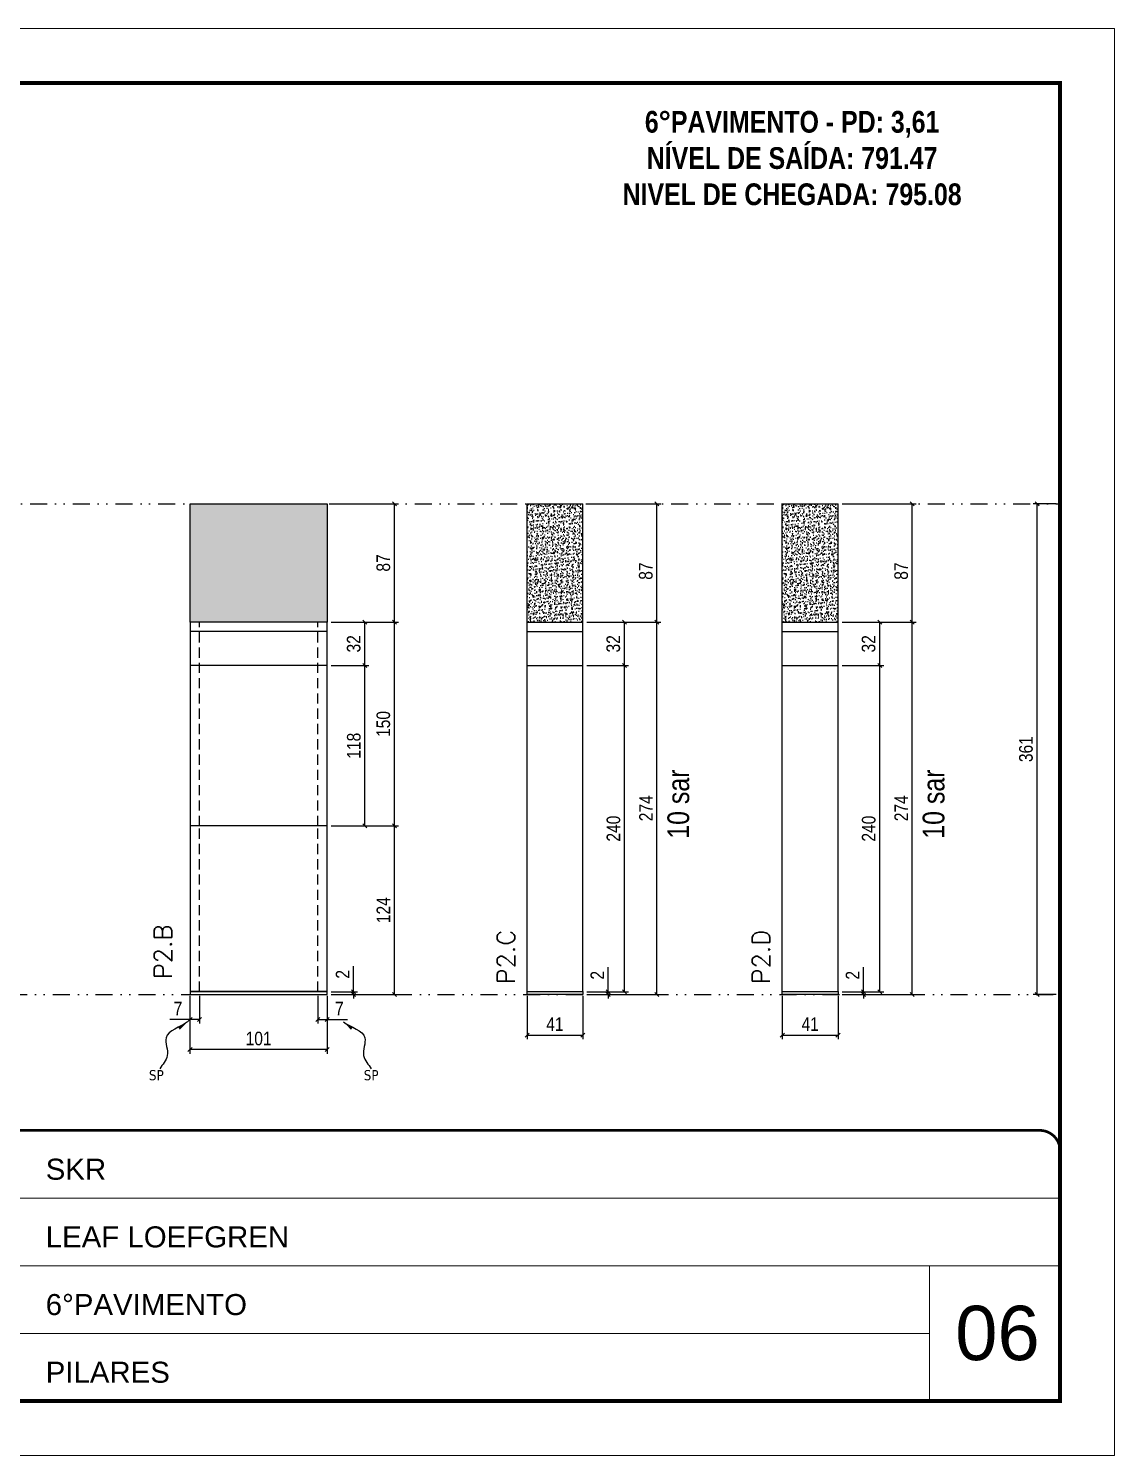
# Model space of a CAD drawing. Extents: x 14400 to 27878, y -21631 to 6985.
# Drawn here: x 16698 to 17497, y 4786 to 5836 of the extents above; entities that cross this region are included whole.
import ezdxf

# ---------------------------------------------------------------- set-up
doc = ezdxf.new("R2010")
doc.units = 0
for name, pattern in [('CONTINUO', [0]), ('DASHED', [0.75, 0.5, -0.25]), ('DIVIDE2', [0.625, 0.25, -0.125, 0, -0.125, 0, -0.125]), ('HIDDEN', [0.375, 0.25, -0.125])]:
    doc.linetypes.add(name, pattern=pattern)
for name, color, linetype, lineweight in [('CARIMBO', 255, 'Continuous', 9), ('Folhas', 255, 'Continuous', 9), ('SARRAFO DE PRESSAO', 251, 'DASHED', 9), ('Texto Seção', 7, 'Continuous', 15)]:
    doc.layers.add(name, color=color, linetype=linetype, lineweight=lineweight)
for name, color, linetype in [('COTA', 241, 'Continuous'), ('NOMENCLATURA', 7, 'Continuous'), ('Nível', 160, 'Continuous'), ('Painéis', 200, 'Continuous'), ('SARR_2.2x7', 40, 'Continuous'), ('Sarrafo de Pressão', 42, 'HIDDEN'), ('texto', 7, 'Continuous')]:
    doc.layers.add(name, color=color, linetype=linetype)
doc.styles.add('ARIAL', font='arial.ttf')
doc.styles.add('ARIAL_NARROW', font='ARIALN.TTF', dxfattribs={"height": 0.2})
doc.styles.add('COTA TECNICA', font='techl___.ttf', dxfattribs={"height": 10})
doc.styles.add('COTA TECNICA-50', font='techl___.ttf', dxfattribs={"height": 10})
doc.styles.add('REGUA-120', font='ROMANS.shx', dxfattribs={"height": 15})
doc.styles.add('ROMANC', font='techb___.ttf', dxfattribs={"height": 2.5})
doc.styles.get("Standard").update_dxf_attribs({"font": 'arial.ttf'})
doc.dimstyles.new('COTA PAINEL-50', dxfattribs={"dimtxt": 10, "dimasz": 3, "dimexe": 3, "dimexo": 3, "dimgap": 3, "dimtad": 1, "dimdec": 1, "dimzin": 12, "dimdsep": 46, "dimtxsty": 'COTA TECNICA-50', "dimblk1": 'OBLIQUE', "dimblk2": 'OBLIQUE', "dimsah": 1, "dimcen": 0.9, "dimclrd": 4, "dimclre": 4, "dimclrt": 240, "dimadec": 1, "dimazin": 3, "dimtfac": 1, "dimtdec": 1, "dimtmove": 0, "dimatfit": 3, "dimfxl": 1, "dimtolj": 1, "dimtzin": 12, "dimarcsym": 0})
doc.dimstyles.new('PAINEL', dxfattribs={"dimtxt": 10, "dimasz": 3, "dimexe": 3, "dimexo": 3, "dimgap": 3, "dimtad": 1, "dimdec": 1, "dimzin": 12, "dimdsep": 46, "dimtxsty": 'COTA TECNICA', "dimblk1": 'OBLIQUE', "dimblk2": 'OBLIQUE', "dimsah": 1, "dimcen": 0.9, "dimclrd": 4, "dimclre": 4, "dimclrt": 240, "dimadec": 1, "dimazin": 3, "dimtfac": 1, "dimtdec": 1, "dimtmove": 0, "dimatfit": 3, "dimfxl": 1, "dimtolj": 1, "dimtzin": 12, "dimarcsym": 0})
doc.dimstyles.get("Standard").update_dxf_attribs({"dimtxt": 0.18, "dimasz": 0.18, "dimexe": 0.18, "dimexo": 0.0625, "dimgap": 0.09, "dimtad": 0, "dimtih": 1, "dimtoh": 1, "dimdec": 4, "dimzin": 0, "dimdsep": 46, "dimtxsty": 'Standard', "dimcen": 0.09, "dimadec": 0, "dimazin": 0, "dimtfac": 1, "dimtdec": 4, "dimtofl": 0, "dimtmove": 0, "dimatfit": 3, "dimfxl": 1, "dimtolj": 1, "dimtzin": 0, "dimarcsym": 0})

# ---------------------------------------------------------------- blocks, each defined once
blk = doc.blocks.new('9999999999')
at = {"color": 30, "linetype": 'CONTINUO'}
for p, q in [((98564.6, 34379.6), (99584, 34379.6)), ((98564.6, 34329.8), (99488, 34329.8)), ((99584, 34329.8), (99488, 34329.8)), ((99488, 34329.8), (99488, 34230.2)), ((98564.6, 34280), (99488, 34280))]:
    blk.add_line(p, q, dxfattribs=at)
at = {"color": 30, "linetype": 'CONTINUO', "const_width": 2}
blk.add_lwpolyline([(99584, 34230.2), (99584, 34414.4, 0.414214), (99569, 34429.4), (98229, 34429.4, 0.414214), (98214, 34414.4), (98214, 34245.2, 0.414214), (98229, 34230.2), (99584, 34230.2)], format="xyb", dxfattribs=at)
at = {"layer": 'Folhas'}
blk.add_lwpolyline([(98139, 34190.2), (99624, 34190.2), (99624, 35240.2), (98139, 35240.2)], close=True, dxfattribs=at)
at = {"layer": 'Folhas', "color": 30, "const_width": 3}
blk.add_lwpolyline([(98214, 34230.2), (99584, 34230.2), (99584, 35200.2), (98214, 35200.2)], close=True, dxfattribs=at)
at = {"color": 7, "linetype": 'Continuous', "ltscale": 5, "style": 'ARIAL'}
for s, height, p in [('SKR', 15.48, (98837.7, 34393.1)), ('LEAF LOEFGREN', 15.483, (98837.7, 34343.3)), ('6°PAVIMENTO', 15.483, (98837.7, 34293.5)), ('PILARES', 15.48, (98837.7, 34243.7))]:
    blk.add_text(s, height=height, dxfattribs=at).set_placement(p)
blk = doc.blocks.new('_Oblique')
at = {"color": 0, "linetype": 'ByBlock', "lineweight": -2}
blk.add_line((-0.5, -0.5), (0.5, 0.5), dxfattribs=at)
blk = doc.blocks.new('*D2446')
at = {"layer": 'COTA', "color": 4, "lineweight": -2, "transparency": 16777216}
for p, q in [((17454, 5486.4), (17437.1, 5486.4)), ((17440.1, 5125.4), (17440.1, 5486.4)), ((17454, 5125.4), (17437.1, 5125.4))]:
    blk.add_line(p, q, dxfattribs=at)
at = {"layer": 'Defpoints', "color": 0, "transparency": 16777216}
for p in [(17440.1, 5486.4), (17457, 5486.4), (17457, 5125.4)]:
    blk.add_point(p, dxfattribs=at)
at = {"layer": 'COTA', "color": 4, "lineweight": -2, "transparency": 16777216, "xscale": 3, "yscale": 3, "zscale": 3}
for p, rotation in [((17440.1, 5486.4), 90), ((17440.1, 5125.4), 270)]:
    blk.add_blockref('_Oblique', p, dxfattribs=dict(at, rotation=rotation))
at = {"layer": 'COTA', "color": 240, "transparency": 16777216, "insert": (17431.9, 5305.9), "char_height": 10, "attachment_point": 5, "rotation": 90, "style": 'COTA TECNICA'}
blk.add_mtext('\\A1;361', dxfattribs=at)
blk = doc.blocks.new('*D2460')
at = {"layer": 'COTA', "color": 4, "lineweight": -2, "transparency": 16777216}
for p, q in [((16816.8, 5124.4), (16816.8, 5081.8)), ((16917.8, 5124.4), (16917.8, 5081.8)), ((16917.8, 5084.8), (16816.8, 5084.8))]:
    blk.add_line(p, q, dxfattribs=at)
at = {"layer": 'Defpoints', "color": 0, "transparency": 16777216}
for p in [(16816.8, 5127.4), (16917.8, 5127.4), (16816.8, 5084.8)]:
    blk.add_point(p, dxfattribs=at)
at = {"layer": 'COTA', "color": 4, "lineweight": -2, "transparency": 16777216, "xscale": 3, "yscale": 3, "zscale": 3, "rotation": 180}
blk.add_blockref('_Oblique', (16816.8, 5084.8), dxfattribs=at)
at = {"layer": 'COTA', "color": 4, "lineweight": -2, "transparency": 16777216, "xscale": 3, "yscale": 3, "zscale": 3}
blk.add_blockref('_Oblique', (16917.8, 5084.8), dxfattribs=at)
at = {"layer": 'COTA', "color": 240, "transparency": 16777216, "insert": (16867.3, 5092.9), "char_height": 10, "attachment_point": 5, "style": 'COTA TECNICA'}
blk.add_mtext('\\A1;101', dxfattribs=at)
blk = doc.blocks.new('*D2457')
at = {"layer": 'COTA', "color": 4, "lineweight": -2, "transparency": 16777216}
for p, q in [((16910.8, 5124.4), (16910.8, 5103.9)), ((16917.8, 5122.4), (16917.8, 5103.9)), ((16910.8, 5106.9), (16917.8, 5106.9)), ((16917.8, 5106.9), (16932.6, 5106.9))]:
    blk.add_line(p, q, dxfattribs=at)
at = {"layer": 'Defpoints', "color": 0, "transparency": 16777216}
for p in [(16910.8, 5127.4), (16917.8, 5125.4), (16917.8, 5106.9)]:
    blk.add_point(p, dxfattribs=at)
at = {"layer": 'COTA', "color": 4, "lineweight": -2, "transparency": 16777216, "xscale": 3, "yscale": 3, "zscale": 3, "rotation": 180}
blk.add_blockref('_Oblique', (16910.8, 5106.9), dxfattribs=at)
at = {"layer": 'COTA', "color": 4, "lineweight": -2, "transparency": 16777216, "xscale": 3, "yscale": 3, "zscale": 3}
blk.add_blockref('_Oblique', (16917.8, 5106.9), dxfattribs=at)
at = {"layer": 'COTA', "color": 240, "transparency": 16777216, "insert": (16926.7, 5115), "char_height": 10, "attachment_point": 5, "style": 'COTA TECNICA-50'}
blk.add_mtext('\\A1;7', dxfattribs=at)
blk = doc.blocks.new('*D2458')
at = {"layer": 'COTA', "color": 4, "lineweight": -2, "transparency": 16777216}
for p, q in [((16823.8, 5124.4), (16823.8, 5103.9)), ((16816.8, 5122.4), (16816.8, 5103.9)), ((16816.8, 5106.9), (16802.1, 5106.9)), ((16823.8, 5106.9), (16816.8, 5106.9))]:
    blk.add_line(p, q, dxfattribs=at)
at = {"layer": 'Defpoints', "color": 0, "transparency": 16777216}
for p in [(16816.8, 5125.4), (16823.8, 5127.4), (16816.8, 5106.9)]:
    blk.add_point(p, dxfattribs=at)
at = {"layer": 'COTA', "color": 4, "lineweight": -2, "transparency": 16777216, "xscale": 3, "yscale": 3, "zscale": 3, "rotation": 180}
blk.add_blockref('_Oblique', (16816.8, 5106.9), dxfattribs=at)
at = {"layer": 'COTA', "color": 4, "lineweight": -2, "transparency": 16777216, "xscale": 3, "yscale": 3, "zscale": 3}
blk.add_blockref('_Oblique', (16823.8, 5106.9), dxfattribs=at)
at = {"layer": 'COTA', "color": 240, "transparency": 16777216, "insert": (16808, 5115), "char_height": 10, "attachment_point": 5, "style": 'COTA TECNICA-50'}
blk.add_mtext('\\A1;7', dxfattribs=at)
blk = doc.blocks.new('*D2461')
at = {"layer": 'COTA', "color": 4, "linetype": 'ByBlock', "lineweight": -2, "transparency": 16777216}
for p, q in [((16920.8, 5249.4), (16970.2, 5249.4)), ((16967.2, 5125.4), (16967.2, 5249.4)), ((16920.8, 5125.4), (16970.2, 5125.4))]:
    blk.add_line(p, q, dxfattribs=at)
at = {"layer": 'Defpoints', "color": 0, "linetype": 'ByBlock', "transparency": 16777216}
for p in [(16917.8, 5249.4), (16967.2, 5249.4), (16917.8, 5125.4)]:
    blk.add_point(p, dxfattribs=at)
at = {"layer": 'COTA', "color": 4, "linetype": 'ByBlock', "lineweight": -2, "transparency": 16777216, "xscale": 3, "yscale": 3, "zscale": 3}
for p, rotation in [((16967.2, 5249.4), 90), ((16967.2, 5125.4), 270)]:
    blk.add_blockref('_Oblique', p, dxfattribs=dict(at, rotation=rotation))
at = {"layer": 'COTA', "color": 240, "linetype": 'ByBlock', "transparency": 16777216, "insert": (16959.1, 5187.4), "char_height": 10, "attachment_point": 5, "rotation": 90, "style": 'COTA TECNICA'}
blk.add_mtext('\\A1;124', dxfattribs=at)
blk = doc.blocks.new('*D2459')
at = {"layer": 'COTA', "color": 4, "lineweight": -2, "transparency": 16777216}
for p, q in [((16937.1, 5127.4), (16937.1, 5146.2)), ((16920.8, 5127.4), (16940.1, 5127.4)), ((16920.8, 5125.4), (16940.1, 5125.4)), ((16937.1, 5125.4), (16937.1, 5127.4)), ((16937.1, 5125.4), (16937.1, 5122.4))]:
    blk.add_line(p, q, dxfattribs=at)
at = {"layer": 'Defpoints', "color": 0, "transparency": 16777216}
for p in [(16917.8, 5127.4), (16917.8, 5125.4), (16937.1, 5125.4)]:
    blk.add_point(p, dxfattribs=at)
at = {"layer": 'COTA', "color": 4, "lineweight": -2, "transparency": 16777216, "xscale": 3, "yscale": 3, "zscale": 3}
for p, rotation in [((16937.1, 5127.4), 270), ((16937.1, 5125.4), 90)]:
    blk.add_blockref('_Oblique', p, dxfattribs=dict(at, rotation=rotation))
at = {"layer": 'COTA', "color": 240, "transparency": 16777216, "insert": (16929.1, 5140.2), "char_height": 10, "attachment_point": 5, "rotation": 90, "style": 'COTA TECNICA-50'}
blk.add_mtext('\\A1;2', dxfattribs=at)
blk = doc.blocks.new('*D2462')
at = {"layer": 'COTA', "color": 4, "linetype": 'ByBlock', "lineweight": -2, "transparency": 16777216}
for p, q in [((16920.8, 5249.4), (16970.2, 5249.4)), ((16967.2, 5125.4), (16967.2, 5249.4)), ((16920.8, 5125.4), (16970.2, 5125.4))]:
    blk.add_line(p, q, dxfattribs=at)
at = {"layer": 'Defpoints', "color": 0, "linetype": 'ByBlock', "transparency": 16777216}
for p in [(16917.8, 5249.4), (16967.2, 5249.4), (16917.8, 5125.4)]:
    blk.add_point(p, dxfattribs=at)
at = {"layer": 'COTA', "color": 4, "linetype": 'ByBlock', "lineweight": -2, "transparency": 16777216, "xscale": 3, "yscale": 3, "zscale": 3}
for p, rotation in [((16967.2, 5249.4), 90), ((16967.2, 5125.4), 270)]:
    blk.add_blockref('_Oblique', p, dxfattribs=dict(at, rotation=rotation))
at = {"layer": 'COTA', "color": 240, "linetype": 'ByBlock', "transparency": 16777216, "insert": (16959.1, 5187.4), "char_height": 10, "attachment_point": 5, "rotation": 90, "style": 'COTA TECNICA'}
blk.add_mtext('\\A1;124', dxfattribs=at)
blk = doc.blocks.new('*D2463')
at = {"layer": 'COTA', "color": 4, "lineweight": -2, "transparency": 16777216}
for p, q in [((16920.8, 5367.4), (16948.5, 5367.4)), ((16945.5, 5249.4), (16945.5, 5367.4)), ((16920.8, 5249.4), (16948.5, 5249.4))]:
    blk.add_line(p, q, dxfattribs=at)
at = {"layer": 'Defpoints', "color": 0, "transparency": 16777216}
for p in [(16917.8, 5367.4), (16945.5, 5367.4), (16917.8, 5249.4)]:
    blk.add_point(p, dxfattribs=at)
at = {"layer": 'COTA', "color": 4, "lineweight": -2, "transparency": 16777216, "xscale": 3, "yscale": 3, "zscale": 3}
for p, rotation in [((16945.5, 5367.4), 90), ((16945.5, 5249.4), 270)]:
    blk.add_blockref('_Oblique', p, dxfattribs=dict(at, rotation=rotation))
at = {"layer": 'COTA', "color": 240, "transparency": 16777216, "insert": (16937.4, 5308.4), "char_height": 10, "attachment_point": 5, "rotation": 90, "style": 'COTA TECNICA-50'}
blk.add_mtext('\\A1;118', dxfattribs=at)
blk = doc.blocks.new('*D2465')
at = {"layer": 'COTA', "color": 4, "lineweight": -2, "transparency": 16777216}
for p, q in [((16920.8, 5399.4), (16948.5, 5399.4)), ((16945.5, 5367.4), (16945.5, 5399.4)), ((16920.8, 5367.4), (16948.5, 5367.4))]:
    blk.add_line(p, q, dxfattribs=at)
at = {"layer": 'Defpoints', "color": 0, "transparency": 16777216}
for p in [(16917.8, 5399.4), (16945.5, 5399.4), (16917.8, 5367.4)]:
    blk.add_point(p, dxfattribs=at)
at = {"layer": 'COTA', "color": 4, "lineweight": -2, "transparency": 16777216, "xscale": 3, "yscale": 3, "zscale": 3}
for p, rotation in [((16945.5, 5399.4), 90), ((16945.5, 5367.4), 270)]:
    blk.add_blockref('_Oblique', p, dxfattribs=dict(at, rotation=rotation))
at = {"layer": 'COTA', "color": 240, "transparency": 16777216, "insert": (16937.3, 5383.4), "char_height": 10, "attachment_point": 5, "rotation": 90, "style": 'COTA TECNICA'}
blk.add_mtext('\\A1;32', dxfattribs=at)
blk = doc.blocks.new('*D2466')
at = {"layer": 'COTA', "color": 4, "lineweight": -2, "transparency": 16777216}
for p, q in [((16920.8, 5486.4), (16970.2, 5486.4)), ((16967.2, 5399.4), (16967.2, 5486.4)), ((16920.8, 5399.4), (16970.2, 5399.4))]:
    blk.add_line(p, q, dxfattribs=at)
at = {"layer": 'Defpoints', "color": 0, "transparency": 16777216}
for p in [(16917.8, 5486.4), (16967.2, 5486.4), (16917.8, 5399.4)]:
    blk.add_point(p, dxfattribs=at)
at = {"layer": 'COTA', "color": 4, "lineweight": -2, "transparency": 16777216, "xscale": 3, "yscale": 3, "zscale": 3}
for p, rotation in [((16967.2, 5486.4), 90), ((16967.2, 5399.4), 270)]:
    blk.add_blockref('_Oblique', p, dxfattribs=dict(at, rotation=rotation))
at = {"layer": 'COTA', "color": 240, "transparency": 16777216, "insert": (16959.1, 5442.9), "char_height": 10, "attachment_point": 5, "rotation": 90, "style": 'COTA TECNICA'}
blk.add_mtext('\\A1;87', dxfattribs=at)
blk = doc.blocks.new('*D2464')
at = {"layer": 'COTA', "color": 4, "lineweight": -2, "transparency": 16777216}
for p, q in [((16920.8, 5399.4), (16970.2, 5399.4)), ((16967.2, 5249.4), (16967.2, 5399.4)), ((16920.8, 5249.4), (16970.2, 5249.4))]:
    blk.add_line(p, q, dxfattribs=at)
at = {"layer": 'Defpoints', "color": 0, "transparency": 16777216}
for p in [(16917.8, 5399.4), (16967.2, 5399.4), (16917.8, 5249.4)]:
    blk.add_point(p, dxfattribs=at)
at = {"layer": 'COTA', "color": 4, "lineweight": -2, "transparency": 16777216, "xscale": 3, "yscale": 3, "zscale": 3}
for p, rotation in [((16967.2, 5399.4), 90), ((16967.2, 5249.4), 270)]:
    blk.add_blockref('_Oblique', p, dxfattribs=dict(at, rotation=rotation))
at = {"layer": 'COTA', "color": 240, "transparency": 16777216, "insert": (16959.1, 5324.4), "char_height": 10, "attachment_point": 5, "rotation": 90, "style": 'COTA TECNICA'}
blk.add_mtext('\\A1;150', dxfattribs=at)
blk = doc.blocks.new('*D2467')
at = {"layer": 'COTA', "color": 4, "lineweight": -2, "transparency": 16777216}
for p, q in [((17064.8, 5124.4), (17064.8, 5092.5)), ((17105.8, 5124.4), (17105.8, 5092.5)), ((17064.8, 5095.5), (17105.8, 5095.5))]:
    blk.add_line(p, q, dxfattribs=at)
at = {"layer": 'Defpoints', "color": 0, "transparency": 16777216}
for p in [(17064.8, 5127.4), (17105.8, 5127.4), (17105.8, 5095.5)]:
    blk.add_point(p, dxfattribs=at)
at = {"layer": 'COTA', "color": 4, "lineweight": -2, "transparency": 16777216, "xscale": 3, "yscale": 3, "zscale": 3, "rotation": 180}
blk.add_blockref('_Oblique', (17064.8, 5095.5), dxfattribs=at)
at = {"layer": 'COTA', "color": 4, "lineweight": -2, "transparency": 16777216, "xscale": 3, "yscale": 3, "zscale": 3}
blk.add_blockref('_Oblique', (17105.8, 5095.5), dxfattribs=at)
at = {"layer": 'COTA', "color": 240, "transparency": 16777216, "insert": (17085.3, 5103.6), "char_height": 10, "attachment_point": 5, "style": 'COTA TECNICA'}
blk.add_mtext('\\A1;41', dxfattribs=at)
blk = doc.blocks.new('*D2468')
at = {"layer": 'COTA', "color": 4, "lineweight": -2, "transparency": 16777216}
for p, q in [((17124.5, 5127.4), (17124.5, 5145.5)), ((17108.8, 5127.4), (17127.5, 5127.4)), ((17108.8, 5125.4), (17127.5, 5125.4)), ((17124.5, 5125.4), (17124.5, 5127.4)), ((17124.5, 5125.4), (17124.5, 5122.4))]:
    blk.add_line(p, q, dxfattribs=at)
at = {"layer": 'Defpoints', "color": 0, "transparency": 16777216}
for p in [(17105.8, 5127.4), (17105.8, 5125.4), (17124.5, 5127.4)]:
    blk.add_point(p, dxfattribs=at)
at = {"layer": 'COTA', "color": 4, "lineweight": -2, "transparency": 16777216, "xscale": 3, "yscale": 3, "zscale": 3}
for p, rotation in [((17124.5, 5127.4), 270), ((17124.5, 5125.4), 90)]:
    blk.add_blockref('_Oblique', p, dxfattribs=dict(at, rotation=rotation))
at = {"layer": 'COTA', "color": 240, "transparency": 16777216, "insert": (17116.5, 5139.5), "char_height": 10, "attachment_point": 5, "rotation": 90, "style": 'COTA TECNICA-50'}
blk.add_mtext('\\A1;2', dxfattribs=at)
blk = doc.blocks.new('*D2469')
at = {"layer": 'COTA', "color": 4, "lineweight": -2, "transparency": 16777216}
for p, q in [((17108.8, 5399.4), (17163.3, 5399.4)), ((17160.3, 5125.4), (17160.3, 5399.4)), ((17108.8, 5125.4), (17163.3, 5125.4))]:
    blk.add_line(p, q, dxfattribs=at)
at = {"layer": 'Defpoints', "color": 0, "transparency": 16777216}
for p in [(17105.8, 5399.4), (17160.3, 5399.4), (17105.8, 5125.4)]:
    blk.add_point(p, dxfattribs=at)
at = {"layer": 'COTA', "color": 4, "lineweight": -2, "transparency": 16777216, "xscale": 3, "yscale": 3, "zscale": 3}
for p, rotation in [((17160.3, 5399.4), 90), ((17160.3, 5125.4), 270)]:
    blk.add_blockref('_Oblique', p, dxfattribs=dict(at, rotation=rotation))
at = {"layer": 'COTA', "color": 240, "transparency": 16777216, "insert": (17152.3, 5262.4), "char_height": 10, "attachment_point": 5, "rotation": 90, "style": 'COTA TECNICA'}
blk.add_mtext('\\A1;274', dxfattribs=at)
blk = doc.blocks.new('*D2470')
at = {"layer": 'COTA', "color": 4, "lineweight": -2, "transparency": 16777216}
for p, q in [((17108.8, 5486.4), (17163.3, 5486.4)), ((17160.3, 5399.4), (17160.3, 5486.4)), ((17108.8, 5399.4), (17163.3, 5399.4))]:
    blk.add_line(p, q, dxfattribs=at)
at = {"layer": 'Defpoints', "color": 0, "transparency": 16777216}
for p in [(17105.8, 5486.4), (17160.3, 5486.4), (17105.8, 5399.4)]:
    blk.add_point(p, dxfattribs=at)
at = {"layer": 'COTA', "color": 4, "lineweight": -2, "transparency": 16777216, "xscale": 3, "yscale": 3, "zscale": 3}
for p, rotation in [((17160.3, 5486.4), 90), ((17160.3, 5399.4), 270)]:
    blk.add_blockref('_Oblique', p, dxfattribs=dict(at, rotation=rotation))
at = {"layer": 'COTA', "color": 240, "transparency": 16777216, "insert": (17152.2, 5436.9), "char_height": 10, "attachment_point": 5, "rotation": 90, "style": 'COTA TECNICA-50'}
blk.add_mtext('\\A1;87', dxfattribs=at)
blk = doc.blocks.new('*D2471')
at = {"layer": 'COTA', "color": 4, "lineweight": -2, "transparency": 16777216}
for p, q in [((17108.8, 5367.4), (17139.5, 5367.4)), ((17136.5, 5127.4), (17136.5, 5367.4)), ((17108.8, 5127.4), (17139.5, 5127.4))]:
    blk.add_line(p, q, dxfattribs=at)
at = {"layer": 'Defpoints', "color": 0, "transparency": 16777216}
for p in [(17105.8, 5367.4), (17136.5, 5367.4), (17105.8, 5127.4)]:
    blk.add_point(p, dxfattribs=at)
at = {"layer": 'COTA', "color": 4, "lineweight": -2, "transparency": 16777216, "xscale": 3, "yscale": 3, "zscale": 3}
for p, rotation in [((17136.5, 5367.4), 90), ((17136.5, 5127.4), 270)]:
    blk.add_blockref('_Oblique', p, dxfattribs=dict(at, rotation=rotation))
at = {"layer": 'COTA', "color": 240, "transparency": 16777216, "insert": (17128.4, 5247.4), "char_height": 10, "attachment_point": 5, "rotation": 90, "style": 'COTA TECNICA'}
blk.add_mtext('\\A1;240', dxfattribs=at)
blk = doc.blocks.new('*D2472')
at = {"layer": 'COTA', "color": 4, "lineweight": -2, "transparency": 16777216}
for p, q in [((17108.8, 5399.4), (17139.5, 5399.4)), ((17136.5, 5367.4), (17136.5, 5399.4)), ((17108.8, 5367.4), (17139.5, 5367.4))]:
    blk.add_line(p, q, dxfattribs=at)
at = {"layer": 'Defpoints', "color": 0, "transparency": 16777216}
for p in [(17105.8, 5399.4), (17136.5, 5399.4), (17105.8, 5367.4)]:
    blk.add_point(p, dxfattribs=at)
at = {"layer": 'COTA', "color": 4, "lineweight": -2, "transparency": 16777216, "xscale": 3, "yscale": 3, "zscale": 3}
for p, rotation in [((17136.5, 5399.4), 90), ((17136.5, 5367.4), 270)]:
    blk.add_blockref('_Oblique', p, dxfattribs=dict(at, rotation=rotation))
at = {"layer": 'COTA', "color": 240, "transparency": 16777216, "insert": (17128.3, 5383.4), "char_height": 10, "attachment_point": 5, "rotation": 90, "style": 'COTA TECNICA'}
blk.add_mtext('\\A1;32', dxfattribs=at)
blk = doc.blocks.new('*D2473')
at = {"layer": 'COTA', "color": 4, "lineweight": -2, "transparency": 16777216}
for p, q in [((17252.6, 5124.4), (17252.6, 5092.5)), ((17293.6, 5124.4), (17293.6, 5092.5)), ((17252.6, 5095.5), (17293.6, 5095.5))]:
    blk.add_line(p, q, dxfattribs=at)
at = {"layer": 'Defpoints', "color": 0, "transparency": 16777216}
for p in [(17252.6, 5127.4), (17293.6, 5127.4), (17293.6, 5095.5)]:
    blk.add_point(p, dxfattribs=at)
at = {"layer": 'COTA', "color": 4, "lineweight": -2, "transparency": 16777216, "xscale": 3, "yscale": 3, "zscale": 3, "rotation": 180}
blk.add_blockref('_Oblique', (17252.6, 5095.5), dxfattribs=at)
at = {"layer": 'COTA', "color": 4, "lineweight": -2, "transparency": 16777216, "xscale": 3, "yscale": 3, "zscale": 3}
blk.add_blockref('_Oblique', (17293.6, 5095.5), dxfattribs=at)
at = {"layer": 'COTA', "color": 240, "transparency": 16777216, "insert": (17273.1, 5103.6), "char_height": 10, "attachment_point": 5, "style": 'COTA TECNICA'}
blk.add_mtext('\\A1;41', dxfattribs=at)
blk = doc.blocks.new('*D2474')
at = {"layer": 'COTA', "color": 4, "lineweight": -2, "transparency": 16777216}
for p, q in [((17312.3, 5127.4), (17312.3, 5145.5)), ((17296.6, 5127.4), (17315.3, 5127.4)), ((17296.6, 5125.4), (17315.3, 5125.4)), ((17312.3, 5125.4), (17312.3, 5127.4)), ((17312.3, 5125.4), (17312.3, 5122.4))]:
    blk.add_line(p, q, dxfattribs=at)
at = {"layer": 'Defpoints', "color": 0, "transparency": 16777216}
for p in [(17293.6, 5127.4), (17293.6, 5125.4), (17312.3, 5127.4)]:
    blk.add_point(p, dxfattribs=at)
at = {"layer": 'COTA', "color": 4, "lineweight": -2, "transparency": 16777216, "xscale": 3, "yscale": 3, "zscale": 3}
for p, rotation in [((17312.3, 5127.4), 270), ((17312.3, 5125.4), 90)]:
    blk.add_blockref('_Oblique', p, dxfattribs=dict(at, rotation=rotation))
at = {"layer": 'COTA', "color": 240, "transparency": 16777216, "insert": (17304.3, 5139.5), "char_height": 10, "attachment_point": 5, "rotation": 90, "style": 'COTA TECNICA-50'}
blk.add_mtext('\\A1;2', dxfattribs=at)
blk = doc.blocks.new('*D2475')
at = {"layer": 'COTA', "color": 4, "lineweight": -2, "transparency": 16777216}
for p, q in [((17296.6, 5399.4), (17351.2, 5399.4)), ((17348.2, 5125.4), (17348.2, 5399.4)), ((17296.6, 5125.4), (17351.2, 5125.4))]:
    blk.add_line(p, q, dxfattribs=at)
at = {"layer": 'Defpoints', "color": 0, "transparency": 16777216}
for p in [(17293.6, 5399.4), (17348.2, 5399.4), (17293.6, 5125.4)]:
    blk.add_point(p, dxfattribs=at)
at = {"layer": 'COTA', "color": 4, "lineweight": -2, "transparency": 16777216, "xscale": 3, "yscale": 3, "zscale": 3}
for p, rotation in [((17348.2, 5399.4), 90), ((17348.2, 5125.4), 270)]:
    blk.add_blockref('_Oblique', p, dxfattribs=dict(at, rotation=rotation))
at = {"layer": 'COTA', "color": 240, "transparency": 16777216, "insert": (17340.1, 5262.4), "char_height": 10, "attachment_point": 5, "rotation": 90, "style": 'COTA TECNICA'}
blk.add_mtext('\\A1;274', dxfattribs=at)
blk = doc.blocks.new('*D2476')
at = {"layer": 'COTA', "color": 4, "lineweight": -2, "transparency": 16777216}
for p, q in [((17296.6, 5486.4), (17351.2, 5486.4)), ((17348.2, 5399.4), (17348.2, 5486.4)), ((17296.6, 5399.4), (17351.2, 5399.4))]:
    blk.add_line(p, q, dxfattribs=at)
at = {"layer": 'Defpoints', "color": 0, "transparency": 16777216}
for p in [(17293.6, 5486.4), (17348.2, 5486.4), (17293.6, 5399.4)]:
    blk.add_point(p, dxfattribs=at)
at = {"layer": 'COTA', "color": 4, "lineweight": -2, "transparency": 16777216, "xscale": 3, "yscale": 3, "zscale": 3}
for p, rotation in [((17348.2, 5486.4), 90), ((17348.2, 5399.4), 270)]:
    blk.add_blockref('_Oblique', p, dxfattribs=dict(at, rotation=rotation))
at = {"layer": 'COTA', "color": 240, "transparency": 16777216, "insert": (17340.1, 5436.9), "char_height": 10, "attachment_point": 5, "rotation": 90, "style": 'COTA TECNICA-50'}
blk.add_mtext('\\A1;87', dxfattribs=at)
blk = doc.blocks.new('*D2477')
at = {"layer": 'COTA', "color": 4, "lineweight": -2, "transparency": 16777216}
for p, q in [((17296.6, 5367.4), (17327.3, 5367.4)), ((17324.3, 5127.4), (17324.3, 5367.4)), ((17296.6, 5127.4), (17327.3, 5127.4))]:
    blk.add_line(p, q, dxfattribs=at)
at = {"layer": 'Defpoints', "color": 0, "transparency": 16777216}
for p in [(17293.6, 5367.4), (17324.3, 5367.4), (17293.6, 5127.4)]:
    blk.add_point(p, dxfattribs=at)
at = {"layer": 'COTA', "color": 4, "lineweight": -2, "transparency": 16777216, "xscale": 3, "yscale": 3, "zscale": 3}
for p, rotation in [((17324.3, 5367.4), 90), ((17324.3, 5127.4), 270)]:
    blk.add_blockref('_Oblique', p, dxfattribs=dict(at, rotation=rotation))
at = {"layer": 'COTA', "color": 240, "transparency": 16777216, "insert": (17316.2, 5247.4), "char_height": 10, "attachment_point": 5, "rotation": 90, "style": 'COTA TECNICA'}
blk.add_mtext('\\A1;240', dxfattribs=at)
blk = doc.blocks.new('*D2478')
at = {"layer": 'COTA', "color": 4, "lineweight": -2, "transparency": 16777216}
for p, q in [((17296.6, 5399.4), (17327.3, 5399.4)), ((17324.3, 5367.4), (17324.3, 5399.4)), ((17296.6, 5367.4), (17327.3, 5367.4))]:
    blk.add_line(p, q, dxfattribs=at)
at = {"layer": 'Defpoints', "color": 0, "transparency": 16777216}
for p in [(17293.6, 5399.4), (17324.3, 5399.4), (17293.6, 5367.4)]:
    blk.add_point(p, dxfattribs=at)
at = {"layer": 'COTA', "color": 4, "lineweight": -2, "transparency": 16777216, "xscale": 3, "yscale": 3, "zscale": 3}
for p, rotation in [((17324.3, 5399.4), 90), ((17324.3, 5367.4), 270)]:
    blk.add_blockref('_Oblique', p, dxfattribs=dict(at, rotation=rotation))
at = {"layer": 'COTA', "color": 240, "transparency": 16777216, "insert": (17316.1, 5383.4), "char_height": 10, "attachment_point": 5, "rotation": 90, "style": 'COTA TECNICA'}
blk.add_mtext('\\A1;32', dxfattribs=at)

msp = doc.modelspace()

# ---------------------------------------------------------------- hatches: boundary and pattern name
at = {"layer": 'COTA'}
h = msp.add_hatch(dxfattribs=at)
h.set_pattern_fill('AR-CONC', color=256, scale=0.03)
h.set_pattern_definition([(50, (201.952, 0), (5.4655401, -0.4781726), [0.5715, -6.2865]), (355, (201.952, 0), (-1.0573026, 5.7317054), [0.4572, -5.0292175]), (100.451445, (202.4076, -0.04), (4.4082374, 5.2535326), [0.4857003, -5.3427073]), (46.1842, (201.952, 1.524), (8.1323712, -1.2612698), [0.85725, -9.42975]), (96.63556, (202.63, 1.419), (7.122124, 7.4227837), [0.7285507, -8.0140682]), (351.18415, (201.952, 1.524), (7.122124, 7.4227837), [0.685799, -7.543792]), (21, (202.714, 1.143), (4.5484317, -3.067956), [0.5715, -6.2865]), (326, (202.714, 1.143), (1.8540609, 5.525639), [0.4572, -5.0292]), (71.451445, (203.093, 0.8873), (6.4024926, 2.457683), [0.4857003, -5.3426981]), (37.5, (201.9521, 0), (0.0926581, 2.53665117), [0, -4.96824, 0, -5.1054, 0, -5.04825]), (7.5, (201.952, 0), (2.00458988, 3.00541724), [0, -2.91084, 0, -4.85394, 0, -1.92405]), (327.5, (200.2529, 0), (4.06771786, -0.17186232), [0, -1.905, 0, -5.9436, 0, -7.8867]), (317.5, (199.491, 0), (4.44387544, 0.7627947), [0, -2.4765, 0, -3.94716, 0, -5.6007])])
h.paths.add_polyline_path([(16917.84, 5486.44), (16816.84, 5486.44), (16816.84, 5399.44), (16917.84, 5399.44)])
at = {"layer": 'COTA', "linetype": 'ByBlock'}
h = msp.add_hatch(dxfattribs=at)
h.set_pattern_fill('AR-CONC', color=256, scale=0.03)
h.set_pattern_definition([(50, (-211.6563, 10392.176), (5.4655401, -0.4781726), [0.5715, -6.2865]), (355, (-211.6563, 10392.176), (-1.0573026, 5.7317054), [0.4572, -5.0292175]), (100.451445, (-211.201, 10392.136), (4.4082374, 5.2535326), [0.4857003, -5.3427073]), (46.1842, (-211.656, 10393.7), (8.1323712, -1.2612698), [0.85725, -9.42975]), (96.63556, (-210.979, 10393.595), (7.122124, 7.4227837), [0.7285507, -8.0140682]), (351.18415, (-211.656, 10393.7), (7.122124, 7.4227837), [0.685799, -7.543792]), (21, (-210.8943, 10393.319), (4.5484317, -3.067956), [0.5715, -6.2865]), (326, (-210.8943, 10393.319), (1.8540609, 5.525639), [0.4572, -5.0292]), (71.451445, (-210.5153, 10393.0633), (6.4024926, 2.457683), [0.4857003, -5.3426981]), (37.5, (-211.6563, 10392.176), (0.0926581, 2.53665117), [0, -4.96824, 0, -5.1054, 0, -5.04825]), (7.5, (-211.6563, 10392.176), (2.00458988, 3.00541724), [0, -2.91084, 0, -4.85394, 0, -1.92405]), (327.5, (-213.3556, 10392.176), (4.06771786, -0.17186232), [0, -1.905, 0, -5.9436, 0, -7.8867]), (317.5, (-214.1176, 10392.176), (4.44387544, 0.7627947), [0, -2.4765, 0, -3.94716, 0, -5.6007])])
h.paths.add_polyline_path([(17105.78, 5486.44), (17064.78, 5486.44), (17064.78, 5399.44), (17105.78, 5399.44)])
h = msp.add_hatch(dxfattribs=at)
h.set_pattern_fill('AR-CONC', color=256, scale=0.03)
h.set_pattern_definition([(50, (-23.8474, 10392.176), (5.4655401, -0.4781726), [0.5715, -6.2865]), (355, (-23.8474, 10392.176), (-1.0573026, 5.7317054), [0.4572, -5.0292175]), (100.451445, (-23.392, 10392.136), (4.4082374, 5.2535326), [0.4857003, -5.3427073]), (46.1842, (-23.8474, 10393.7), (8.1323712, -1.2612698), [0.85725, -9.42975]), (96.63556, (-23.17, 10393.595), (7.122124, 7.4227837), [0.7285507, -8.0140682]), (351.18415, (-23.8474, 10393.7), (7.122124, 7.4227837), [0.685799, -7.543792]), (21, (-23.0854, 10393.319), (4.5484317, -3.067956), [0.5715, -6.2865]), (326, (-23.0854, 10393.319), (1.8540609, 5.525639), [0.4572, -5.0292]), (71.451445, (-22.7064, 10393.0633), (6.4024926, 2.457683), [0.4857003, -5.3426981]), (37.5, (-23.8474, 10392.176), (0.0926581, 2.53665117), [0, -4.96824, 0, -5.1054, 0, -5.04825]), (7.5, (-23.8474, 10392.176), (2.00458988, 3.00541724), [0, -2.91084, 0, -4.85394, 0, -1.92405]), (327.5, (-25.5467, 10392.176), (4.06771786, -0.17186232), [0, -1.905, 0, -5.9436, 0, -7.8867]), (317.5, (-26.3087, 10392.176), (4.44387544, 0.7627947), [0, -2.4765, 0, -3.94716, 0, -5.6007])])
h.paths.add_polyline_path([(17293.59, 5486.44), (17252.59, 5486.44), (17252.59, 5399.44), (17293.59, 5399.44)])

# ---------------------------------------------------------------- linework, layer by layer
at = {"layer": 'COTA'}
for p, q in [((16816.84, 5399.44), (16816.84, 5486.44)), ((16816.84, 5486.44), (16917.84, 5486.44)), ((16917.84, 5486.44), (16917.84, 5399.44))]:
    msp.add_line(p, q, dxfattribs=at)
at = {"layer": 'COTA', "linetype": 'ByBlock'}
for p, q in [((17064.78, 5486.44), (17105.78, 5486.44)), ((17064.78, 5399.44), (17064.78, 5486.44)), ((17105.78, 5399.44), (17105.78, 5486.44)), ((17252.59, 5486.44), (17293.59, 5486.44)), ((17252.59, 5399.44), (17252.59, 5486.44)), ((17293.59, 5399.44), (17293.59, 5486.44))]:
    msp.add_line(p, q, dxfattribs=at)
at = {"layer": 'Nível', "color": 4, "linetype": 'DIVIDE2', "ltscale": 50}
for p, q in [((16479, 5486.44), (17456.97, 5486.44)), ((16086.97, 5125.44), (17456.97, 5125.44))]:
    msp.add_line(p, q, dxfattribs=at)
at = {"layer": 'Painéis'}
for p, q in [((16816.84, 5399.44), (16816.84, 5127.44)), ((16917.84, 5399.44), (16816.84, 5399.44)), ((16917.84, 5127.44), (16917.84, 5399.44)), ((17064.78, 5127.44), (17064.78, 5400.2)), ((17064.78, 5399.44), (17105.78, 5399.44)), ((17105.78, 5127.44), (17105.78, 5399.44)), ((17252.59, 5127.44), (17252.59, 5400.2)), ((17252.59, 5399.44), (17293.59, 5399.44)), ((17293.59, 5127.44), (17293.59, 5399.44)), ((16917.84, 5367.44), (16816.84, 5367.44)), ((17064.78, 5367.44), (17105.78, 5367.44)), ((17252.59, 5367.44), (17293.59, 5367.44)), ((16917.84, 5249.44), (16816.84, 5249.44)), ((16816.84, 5127.44), (16917.84, 5127.44)), ((17064.78, 5127.44), (17105.78, 5127.44)), ((17064.78, 5127.44), (17105.78, 5127.44)), ((17064.78, 5125.44), (17064.78, 5127.44)), ((17105.78, 5125.44), (17064.78, 5125.44)), ((17105.78, 5127.44), (17105.78, 5125.44)), ((17252.59, 5127.44), (17293.59, 5127.44)), ((17252.59, 5127.44), (17293.59, 5127.44)), ((17252.59, 5125.44), (17252.59, 5127.44)), ((17293.59, 5125.44), (17252.59, 5125.44)), ((17293.59, 5127.44), (17293.59, 5125.44))]:
    msp.add_line(p, q, dxfattribs=at)
msp.add_lwpolyline([(16917.84, 5127.44), (16816.84, 5127.44), (16816.84, 5125.44), (16917.84, 5125.44)], close=True, dxfattribs=at)
at = {"layer": 'SARR_2.2x7'}
for p, q in [((16917.84, 5392.44), (16816.84, 5392.44)), ((17064.78, 5392.44), (17105.78, 5392.44)), ((17252.59, 5392.44), (17293.59, 5392.44))]:
    msp.add_line(p, q, dxfattribs=at)
at = {"layer": 'Sarrafo de Pressão', "ltscale": 30}
for p, q in [((16823.84, 5249.44), (16823.84, 5399.44)), ((16910.84, 5249.44), (16910.84, 5399.44)), ((16823.84, 5127.44), (16823.84, 5249.44)), ((16910.84, 5127.44), (16910.84, 5249.44))]:
    msp.add_line(p, q, dxfattribs=at)

# ---------------------------------------------------------------- block references
at = {"layer": 'SARRAFO DE PRESSAO', "color": 6, "linetype": 'ByBlock'}
msp.add_blockref('9999999999', (-82127.01, -29404.05), dxfattribs=at)

# ---------------------------------------------------------------- texts
at = {"layer": 'CARIMBO', "style": 'ARIAL'}
msp.add_text('06', height=40, dxfattribs=at).set_placement((17379.83, 4856.3))
at = {"layer": 'NOMENCLATURA', "style": 'ARIAL_NARROW'}
for p in [(17184.06, 5239.97), (17371.87, 5239.97)]:
    msp.add_text('10 sar', height=16, rotation=90, dxfattribs=at).set_placement(p)
at = {"layer": 'NOMENCLATURA', "color": 2, "insert": (17259.81, 5802.21), "char_height": 16, "attachment_point": 2, "style": 'ROMANC'}
msp.add_mtext_dynamic_manual_height_columns('\\P6°PAVIMENTO - PD: 3,61\\PNÍVEL DE SAÍDA: 791.47\\PNIVEL DE CHEGADA: 795.08', width=432.3511, gutter_width=1, heights=[0], dxfattribs=at)
at = {"layer": 'texto', "color": 0, "char_height": 7.5, "attachment_point": 5}
for insert in [(16792.06, 5065.94), (16950.09, 5065.94)]:
    msp.add_mtext('{\\fTahoma|b0|i0|c0|p34;\\C4;SP}', dxfattribs=dict(at, insert=insert))
at = {"layer": 'Texto Seção', "char_height": 13, "width": 285.3299, "attachment_point": 7, "rotation": 90, "style": 'REGUA-120'}
for s, insert in [('P2.B', (16803.37, 5136.69)), ('P2.C', (17055.74, 5132.85)), ('P2.D', (17243.54, 5132.85))]:
    msp.add_mtext(s, dxfattribs=dict(at, insert=insert))

# ---------------------------------------------------------------- dimensions: what is measured, and where the dimension line sits
at = {"layer": 'COTA'}
for base, p1, p2, angle, dimstyle, picture, middle in [((16967.2, 5486.44), (16917.84, 5399.44), (16917.84, 5486.44), 90, 'PAINEL', '*D2466', (16959.11, 5442.94)), ((17440.13, 5486.44), (17456.97, 5125.44), (17456.97, 5486.44), 90, 'PAINEL', '*D2446', (17431.91, 5305.94)), ((16945.52, 5399.44), (16917.84, 5367.44), (16917.84, 5399.44), 90, 'PAINEL', '*D2465', (16937.3, 5383.44)), ((16967.2, 5399.44), (16917.84, 5249.44), (16917.84, 5399.44), 90, 'PAINEL', '*D2464', (16959.1, 5324.44)), ((16945.52, 5367.44), (16917.84, 5249.44), (16917.84, 5367.44), 90, 'COTA PAINEL-50', '*D2463', (16937.43, 5308.44)), ((17136.54, 5367.44), (17105.78, 5127.44), (17105.78, 5367.44), 90, 'PAINEL', '*D2471', (17128.44, 5247.44)), ((17324.35, 5367.44), (17293.59, 5127.44), (17293.59, 5367.44), 90, 'PAINEL', '*D2477', (17316.24, 5247.44)), ((16816.84, 5106.93), (16823.84, 5127.44), (16816.84, 5125.44), 180, 'COTA PAINEL-50', '*D2458', (16807.97, 5115))]:
    dim = msp.add_linear_dim(base=base, p1=p1, p2=p2, angle=angle, dimstyle=dimstyle, dxfattribs=at)
    dim.commit()
    dim.dimension.update_dxf_attribs({"geometry": picture, "text_midpoint": middle})
for base, p1, p2, picture, middle in [((17160.34, 5486.44), (17105.78, 5399.44), (17105.78, 5486.44), '*D2470', (17160.34, 5436.94)), ((17348.15, 5486.44), (17293.59, 5399.44), (17293.59, 5486.44), '*D2476', (17348.15, 5436.94)), ((16937.1, 5125.44), (16917.84, 5127.44), (16917.84, 5125.44), '*D2459', (16937.1, 5140.18)), ((17124.48, 5127.44), (17105.78, 5125.44), (17105.78, 5127.44), '*D2468', (17124.48, 5139.49)), ((17312.29, 5127.44), (17293.59, 5125.44), (17293.59, 5127.44), '*D2474', (17312.29, 5139.49))]:
    dim = msp.add_linear_dim(base=base, p1=p1, p2=p2, angle=90, dimstyle='COTA PAINEL-50', dxfattribs=at)
    dim.commit()
    dim.dimension.update_dxf_attribs({"geometry": picture, "text_midpoint": middle, "dimtype": 160})
for base, p1, p2, angle, override, picture, middle in [((17160.34, 5399.44), (17105.78, 5125.44), (17105.78, 5399.44), 90, {"dimarcsym": 2}, '*D2469', (17152.27, 5262.44)), ((17136.54, 5399.44), (17105.78, 5367.44), (17105.78, 5399.44), 90, {"dimtmove": 1}, '*D2472', (17128.32, 5383.44)), ((17348.15, 5399.44), (17293.59, 5125.44), (17293.59, 5399.44), 90, {"dimarcsym": 2}, '*D2475', (17340.08, 5262.44)), ((17324.35, 5399.44), (17293.59, 5367.44), (17293.59, 5399.44), 90, {"dimtmove": 1}, '*D2478', (17316.13, 5383.44)), ((16816.84, 5084.76), (16917.84, 5127.44), (16816.84, 5127.44), 180, {"dimarcsym": 2}, '*D2460', (16867.34, 5092.86))]:
    dim = msp.add_linear_dim(base=base, p1=p1, p2=p2, angle=angle, dimstyle='PAINEL', override=override, dxfattribs=at)
    dim.commit()
    dim.dimension.update_dxf_attribs({"geometry": picture, "text_midpoint": middle})
at = {"layer": 'COTA', "linetype": 'ByBlock'}
for picture in ['*D2461', '*D2462']:
    dim = msp.add_aligned_dim(p1=(16917.84, 5125.44), p2=(16917.84, 5249.44), distance=-49.37, dimstyle='PAINEL', dxfattribs=at)
    dim.commit()
    dim.dimension.update_dxf_attribs({"geometry": picture, "text_midpoint": (16959.13, 5187.44)})
at = {"layer": 'COTA'}
dim = msp.add_linear_dim(base=(16917.84, 5106.93), p1=(16910.84, 5127.44), p2=(16917.84, 5125.44), dimstyle='COTA PAINEL-50', dxfattribs=at)
dim.commit()
dim.dimension.update_dxf_attribs({"geometry": '*D2457', "text_midpoint": (16926.7, 5115)})
for base, p1, p2, picture, middle in [((17105.78, 5095.54), (17064.78, 5127.44), (17105.78, 5127.44), '*D2467', (17085.28, 5103.61)), ((17293.59, 5095.54), (17252.59, 5127.44), (17293.59, 5127.44), '*D2473', (17273.09, 5103.61))]:
    dim = msp.add_linear_dim(base=base, p1=p1, p2=p2, dimstyle='PAINEL', override={"dimarcsym": 2}, dxfattribs=at)
    dim.commit()
    dim.dimension.update_dxf_attribs({"geometry": picture, "text_midpoint": middle})

# ---------------------------------------------------------------- leaders
at = {"layer": 'COTA', "path_type": 1}
for points in [[(16815.01, 5105.25), (16799.22, 5093.42), (16800.15, 5080.41), (16794.6, 5070.63)], [(16929.67, 5105.25), (16945.45, 5093.42), (16944.53, 5080.41), (16950.08, 5070.63)]]:
    msp.add_leader(points, dimstyle='Standard', override={"dimasz": 8}, dxfattribs=at)

doc.saveas('drawing.dxf')
